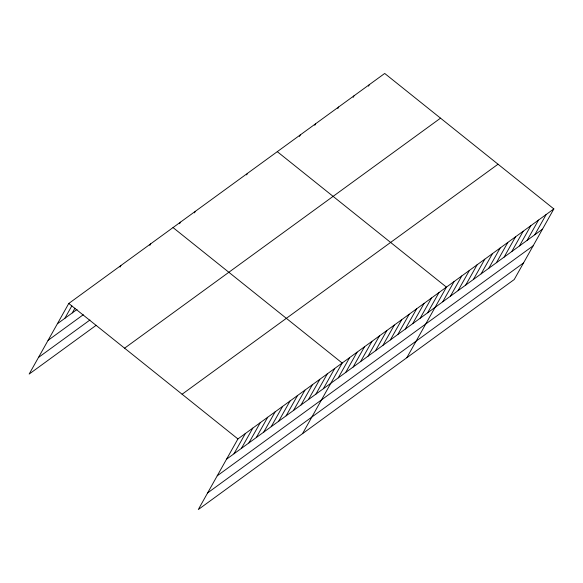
<?xml version="1.0" encoding="UTF-8"?>
<svg xmlns="http://www.w3.org/2000/svg" width="583" height="583" viewBox="0 0 583 583"><rect width="100%" height="100%" fill="white"/><g stroke="black" fill="none" stroke-linecap="round" stroke-linejoin="round"><path stroke-width="0.87" d="M553.85 208.918L237.915 438.941L198.293 509.542L514.228 279.527L553.85 208.918L384.707 73.458L68.772 303.473L29.15 374.082L96.173 325.285M64.851 318.311L71.847 305.849M72.299 312.889L74.923 308.218M120.025 267.08L120.9 265.52M149.816 245.392L150.691 243.832M179.6 223.704L180.475 222.145M194.496 212.861L195.371 211.301M246.624 174.907L247.498 173.348M299.436 136.466L300.311 134.906M314.776 125.294L315.651 123.734M337.797 108.533L338.672 106.973M353.145 97.361L354.019 95.801M368.485 86.189L369.36 84.63M233.987 453.778L245.363 433.519M241.435 448.356L252.803 428.097M248.883 442.934L260.251 422.675M256.331 437.512L267.699 417.253M263.778 432.09L275.147 411.831M271.226 426.669L282.595 406.409M278.674 421.247L290.043 400.987M286.122 415.825L297.49 395.565M293.57 410.403L304.938 390.144M301.017 404.981L312.386 384.722M308.458 399.559L319.834 379.3M315.906 394.137L327.274 373.878M323.354 388.715L334.722 368.456M302.548 433.635L342.17 363.034L173.027 227.567M338.249 377.871L349.618 357.612M345.697 372.45L357.066 352.19M353.145 367.028L364.513 346.768M360.593 361.606L371.961 341.346M368.041 356.184L379.409 335.925M375.488 350.762L386.857 330.503M382.936 345.34L394.305 325.081M390.377 339.918L401.745 319.659M397.825 334.496L409.193 314.237M405.272 329.074L416.641 308.815M412.72 323.652L424.089 303.393M420.168 318.231L431.537 297.971M427.616 312.809L438.984 292.549M406.81 357.729L446.432 287.127L277.289 151.667M442.737 301.797L454.106 281.538M450.411 296.215L461.78 275.956M458.078 290.625L469.446 270.366M465.751 285.043L477.12 264.784M473.425 279.454L484.794 259.195M481.099 273.872L492.467 253.612M488.773 268.282L500.141 248.023M496.446 262.7L507.815 242.441M504.12 257.11L515.489 236.851M511.787 251.521L523.162 231.269M519.46 245.939L530.829 225.679M527.134 240.349L538.503 220.09M534.808 234.767L546.176 214.508M57.404 323.733L77.036 309.442M48.076 340.348L83.282 314.718M38.471 357.466L89.928 320.009M124.587 348.182L440.522 118.16M182.093 394.239L498.035 164.217M226.547 459.2L542.481 229.177M217.219 475.808L533.161 245.793M207.614 492.926L523.556 262.911M68.772 303.473L237.915 438.941"/></g></svg>
